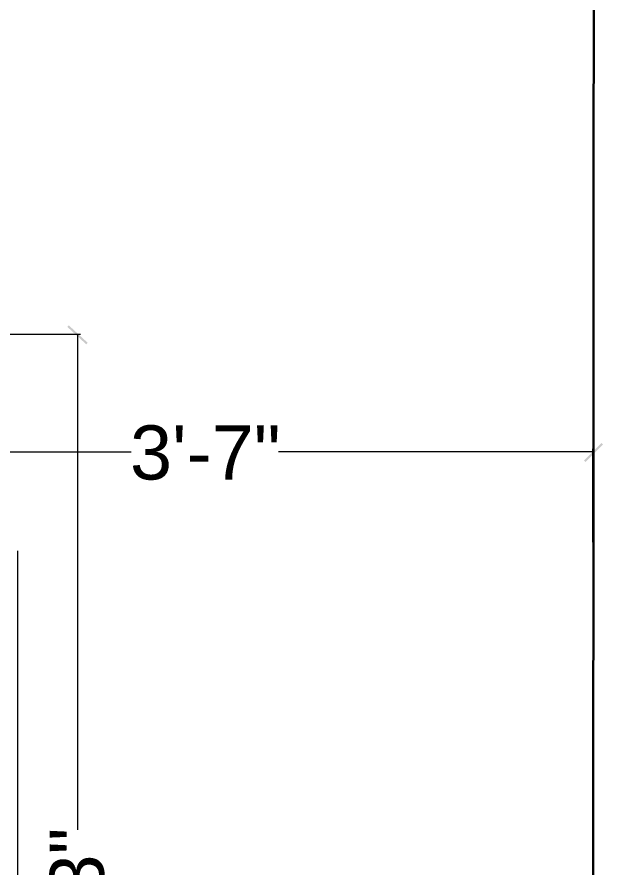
# Model space of a CAD drawing. Header units: inches. Extents: x 3324238 to 135265466, y -1036581 to 20094598.
# Drawn here: x 3353740.76 to 3353773.19, y -519043.65 to -518996.5 of the extents above; entities that cross this region are included whole.
import ezdxf

# ---------------------------------------------------------------- set-up
doc = ezdxf.new("R2010")
doc.units = ezdxf.units.IN
doc.header["$MEASUREMENT"] = 0
for name, color, linetype in [('PDF_Geometry', 7, 'Continuous'), ('PDF_Solid Fills', 7, 'Continuous'), ('PDF_Text', 1, 'Continuous')]:
    doc.layers.add(name, color=color, linetype=linetype)
doc.styles.add('PDF Arial', font='arial.ttf')

msp = doc.modelspace()

# ---------------------------------------------------------------- linework, layer by layer
at = {"layer": 'PDF_Geometry', "lineweight": 30}
msp.add_lwpolyline([(3353772.628, -519080.055), (3353772.709, -518952.268)], dxfattribs=at)
at = {"layer": 'PDF_Geometry', "color": 252, "lineweight": 13, "true_color": 0x979797}
for points in [[(3353728.878, -519014.067), (3353744.267, -519014.067)], [(3353772.628, -519025.588), (3353772.628, -519020.432)]]:
    msp.add_lwpolyline(points, dxfattribs=at)
at = {"layer": 'PDF_Geometry', "color": 152, "lineweight": 13, "true_color": 0x006edd}
for points in [[(3353744.106, -519014.067), (3353744.106, -519041.541)], [(3353729.603, -519020.593), (3353747.087, -519020.593)], [(3353772.628, -519020.593), (3353755.225, -519020.593)]]:
    msp.add_lwpolyline(points, dxfattribs=at)
at = {"layer": 'PDF_Geometry', "color": 32, "lineweight": 13, "true_color": 0xdd6e00}
msp.add_lwpolyline([(3353740.803, -519077.073), (3353740.803, -519026.072)], dxfattribs=at)
at = {"layer": 'PDF_Solid Fills', "color": 152, "lineweight": 30, "true_color": 0x006edd, "transparency": 33554559}
for points in [[(3353744.67, -519014.55), (3353743.542, -519013.664), (3353743.623, -519013.583)], [(3353744.589, -519014.631), (3353744.67, -519014.55), (3353743.542, -519013.664)], [(3353772.145, -519021.076), (3353772.225, -519021.157), (3353773.112, -519020.109)], [(3353772.225, -519021.157), (3353773.112, -519020.109), (3353773.192, -519020.19)]]:
    msp.add_solid(points, dxfattribs=at)

# ---------------------------------------------------------------- texts
at = {"layer": 'PDF_Text', "lineweight": 30, "insert": (3353747.014, -519022.169), "char_height": 2.9991, "attachment_point": 7, "style": 'PDF Arial'}
msp.add_mtext('3\'-7"', dxfattribs=at)
at = {"layer": 'PDF_Text', "lineweight": 30, "insert": (3353745.617, -519049.752), "char_height": 2.9991, "attachment_point": 7, "rotation": 90, "style": 'PDF Arial'}
msp.add_mtext('5\'-3"', dxfattribs=at)

doc.saveas('drawing.dxf')
